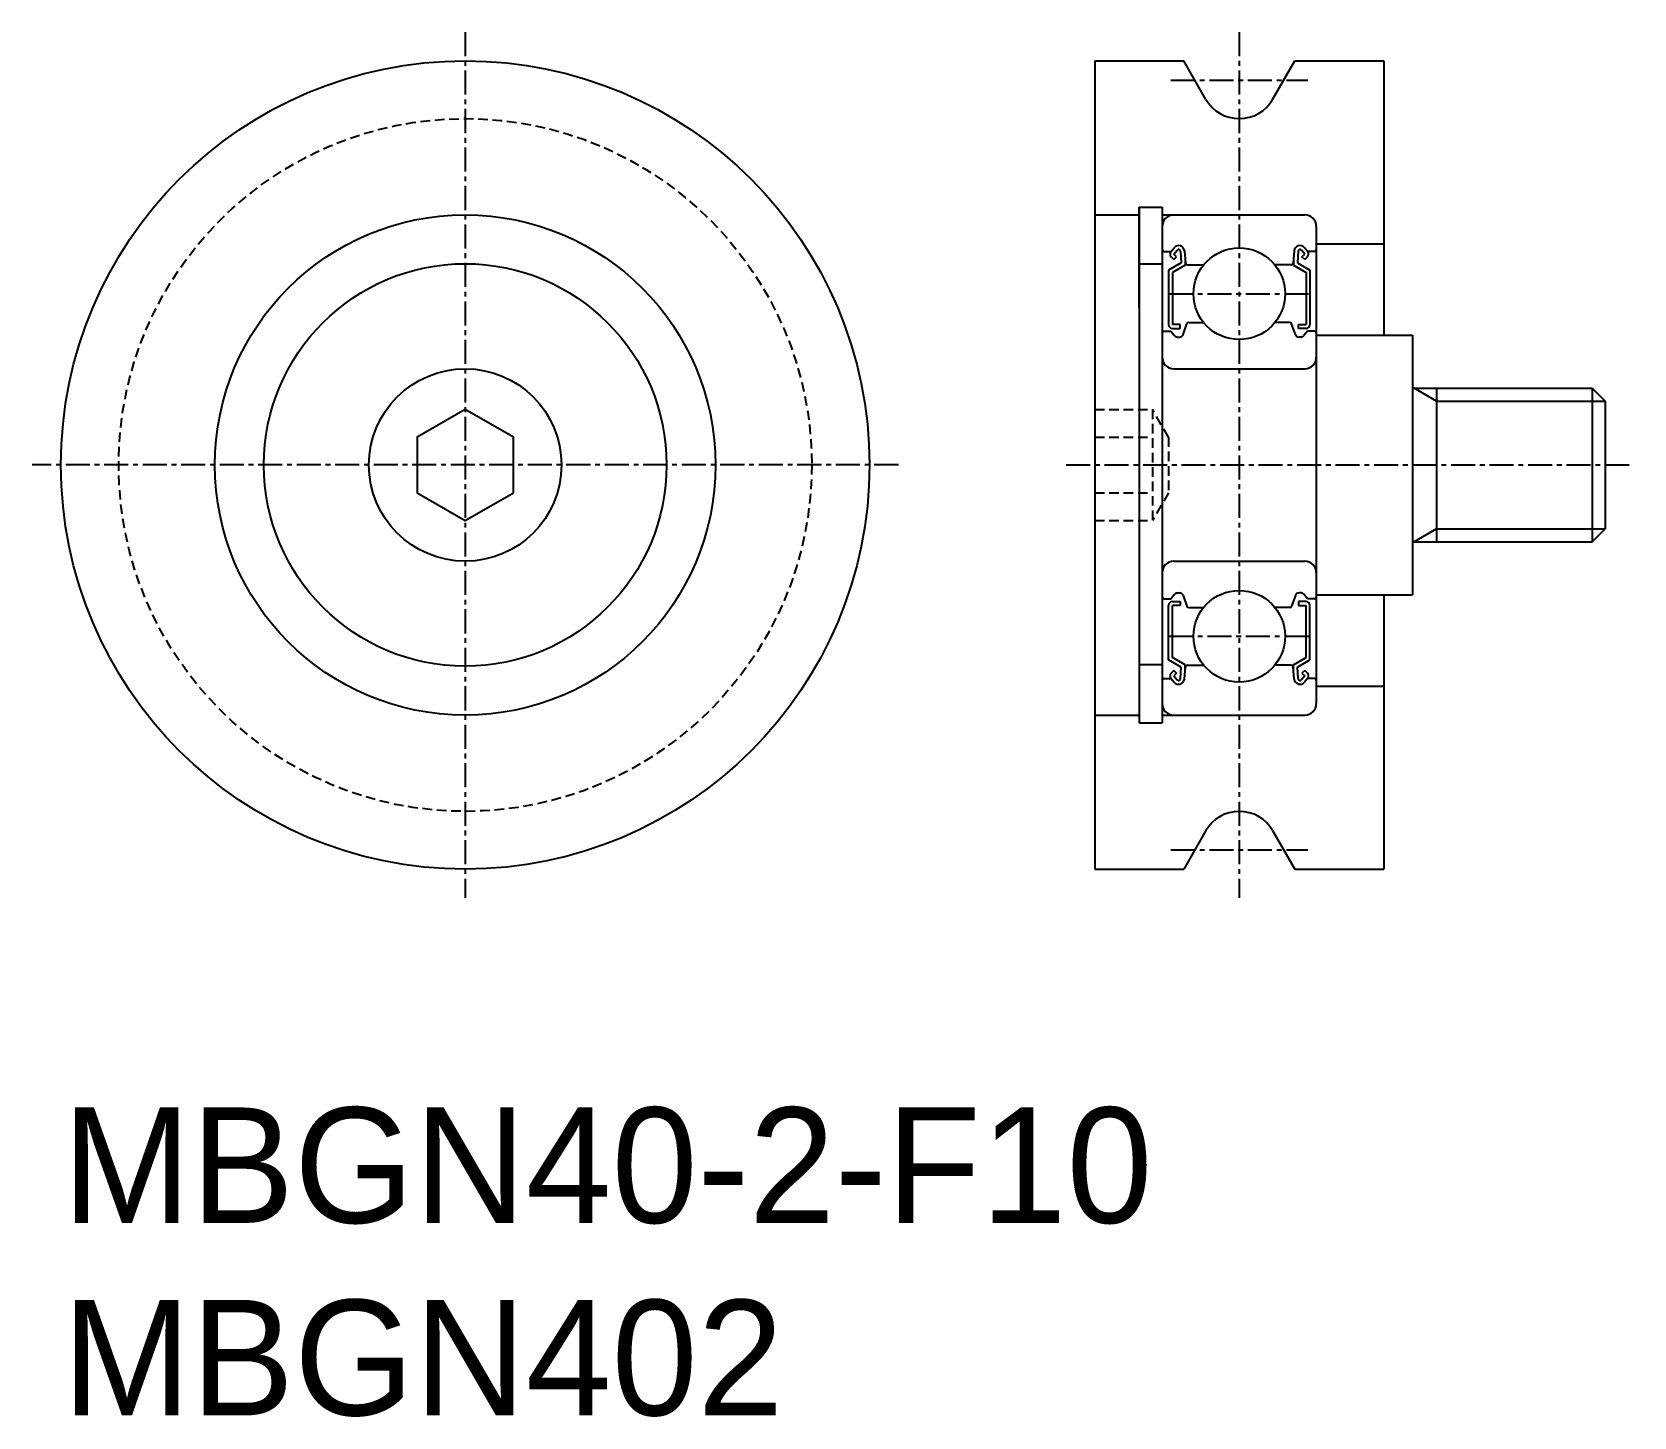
# Model space of a CAD drawing. Extents: x 0.9 to 84.1, y -3.8 to 68.1.
import ezdxf

# ---------------------------------------------------------------- set-up
doc = ezdxf.new("R2010")
doc.units = 0
doc.linetypes.add('CENTER', pattern=[2, 1.25, -0.25, 0.25, -0.25])
doc.linetypes.add('DASHED', pattern=[0.75, 0.5, -0.25])
doc.layers.get('0').update_dxf_attribs({"linetype": 'CONTINUOUS'})
doc.layers.add('CENTER', color=1, linetype='CENTER')

msp = doc.modelspace()

# ---------------------------------------------------------------- linework, layer by layer
at = {"color": 7, "linetype": 'CONTINUOUS'}
for p, q in [((56.131, 66.636), (60.745, 66.636)), ((56.131, 66.636), (56.131, 24.636)), ((61.899, 64.636), (60.745, 66.636)), ((65.363, 64.636), (66.518, 66.636)), ((66.518, 66.636), (71.131, 66.636)), ((71.131, 66.636), (71.131, 52.386)), ((56.131, 58.636), (58.431, 58.636)), ((58.431, 53.819), (58.431, 59.036)), ((58.431, 59.036), (59.631, 59.036)), ((58.431, 59.036), (58.431, 32.236)), ((59.631, 59.036), (59.631, 32.236)), ((59.631, 58.636), (67.031, 58.636)), ((67.631, 58.036), (67.631, 33.236)), ((59.731, 56.736), (60.091, 56.736)), ((60.08, 56.722), (60.251, 56.927)), ((60.233, 56.594), (60.404, 56.797)), ((60.374, 56.453), (60.233, 56.594)), ((60.58, 56.738), (60.612, 56.137)), ((60.78, 56.76), (60.834, 56.128)), ((66.483, 56.76), (66.428, 56.128)), ((66.683, 56.738), (66.65, 56.137)), ((67.029, 56.594), (66.859, 56.797)), ((66.888, 56.453), (67.029, 56.594)), ((67.183, 56.722), (67.012, 56.927)), ((67.531, 56.736), (67.171, 56.736)), ((67.631, 57.136), (71.131, 57.136)), ((58.431, 56.095), (59.631, 56.095)), ((60.612, 56.137), (59.962, 55.761)), ((59.962, 55.761), (59.962, 52.936)), ((60.233, 56.311), (60.092, 56.453)), ((60.812, 56.021), (60.162, 55.646)), ((60.233, 56.311), (60.374, 56.453)), ((60.812, 56.382), (60.812, 56.021)), ((60.934, 56.036), (61.782, 56.036)), ((66.329, 56.036), (65.481, 56.036)), ((66.45, 56.382), (66.45, 56.021)), ((66.45, 56.021), (67.1, 55.646)), ((66.65, 56.137), (67.3, 55.761)), ((67.029, 56.311), (66.888, 56.453)), ((67.029, 56.311), (67.171, 56.453)), ((67.3, 55.761), (67.3, 52.936)), ((60.162, 55.646), (60.162, 52.936)), ((67.1, 55.646), (67.1, 52.936)), ((59.731, 52.586), (60.081, 52.586)), ((60.081, 52.586), (60.273, 52.358)), ((60.562, 52.936), (60.162, 52.936)), ((60.162, 52.736), (60.562, 52.736)), ((60.562, 52.736), (60.562, 52.936)), ((60.71, 52.418), (60.912, 52.97)), ((61.005, 53.036), (61.782, 53.036)), ((66.257, 53.036), (65.481, 53.036)), ((66.553, 52.418), (66.351, 52.97)), ((66.7, 52.936), (67.1, 52.936)), ((66.7, 52.736), (66.7, 52.936)), ((67.1, 52.736), (66.7, 52.736)), ((67.181, 52.586), (66.99, 52.358)), ((67.531, 52.586), (67.181, 52.586)), ((60.426, 52.286), (60.522, 52.286)), ((66.837, 52.286), (66.741, 52.286)), ((67.631, 52.386), (72.631, 52.386)), ((72.631, 52.386), (72.631, 38.886)), ((60.231, 50.636), (67.031, 50.636)), ((72.631, 49.636), (81.955, 49.636)), ((73.881, 49.636), (73.881, 41.636)), ((81.955, 49.636), (82.631, 48.96)), ((81.955, 49.636), (81.955, 41.636)), ((82.631, 48.96), (82.631, 42.313)), ((72.631, 41.636), (81.955, 41.636)), ((81.955, 41.636), (82.631, 42.313)), ((60.231, 40.636), (67.031, 40.636)), ((59.731, 38.686), (60.081, 38.686)), ((59.962, 35.511), (59.962, 38.336)), ((60.081, 38.686), (60.273, 38.915)), ((60.162, 38.536), (60.562, 38.536)), ((60.562, 38.336), (60.162, 38.336)), ((60.162, 35.626), (60.162, 38.336)), ((60.426, 38.986), (60.522, 38.986)), ((60.562, 38.536), (60.562, 38.336)), ((60.71, 38.855), (60.912, 38.302)), ((66.553, 38.855), (66.351, 38.302)), ((67.1, 38.536), (66.7, 38.536)), ((66.7, 38.536), (66.7, 38.336)), ((66.7, 38.336), (67.1, 38.336)), ((66.837, 38.986), (66.741, 38.986)), ((67.181, 38.686), (66.99, 38.915)), ((67.1, 35.626), (67.1, 38.336)), ((67.531, 38.686), (67.181, 38.686)), ((67.3, 35.511), (67.3, 38.336)), ((67.631, 38.886), (72.631, 38.886)), ((71.131, 38.886), (71.131, 24.636)), ((61.005, 38.236), (61.782, 38.236)), ((66.257, 38.236), (65.481, 38.236)), ((58.431, 35.263), (59.631, 35.263)), ((60.612, 35.135), (59.962, 35.511)), ((60.233, 34.961), (60.092, 34.82)), ((60.812, 35.251), (60.162, 35.626)), ((60.233, 34.961), (60.374, 34.819)), ((60.58, 34.535), (60.612, 35.135)), ((60.78, 34.512), (60.834, 35.145)), ((60.812, 34.89), (60.812, 35.251)), ((60.934, 35.236), (61.782, 35.236)), ((66.329, 35.236), (65.481, 35.236)), ((66.483, 34.512), (66.428, 35.145)), ((66.45, 35.251), (67.1, 35.626)), ((66.45, 34.89), (66.45, 35.251)), ((66.65, 35.135), (67.3, 35.511)), ((66.683, 34.535), (66.65, 35.135)), ((67.029, 34.961), (66.888, 34.819)), ((67.029, 34.961), (67.171, 34.82)), ((59.731, 34.536), (60.091, 34.536)), ((60.08, 34.55), (60.251, 34.346)), ((60.374, 34.819), (60.233, 34.678)), ((60.233, 34.678), (60.404, 34.476)), ((67.029, 34.678), (66.859, 34.476)), ((66.888, 34.819), (67.029, 34.678)), ((67.183, 34.55), (67.012, 34.346)), ((67.531, 34.536), (67.171, 34.536)), ((67.631, 34.136), (71.131, 34.136)), ((56.131, 32.636), (58.431, 32.636)), ((59.631, 32.636), (67.031, 32.636)), ((61.931, 32.636), (61.931, 32.636)), ((63.631, 32.636), (63.632, 32.636)), ((58.431, 32.236), (59.631, 32.236)), ((61.899, 26.636), (60.745, 24.636)), ((65.363, 26.636), (66.518, 24.636)), ((56.131, 24.636), (60.745, 24.636)), ((66.518, 24.636), (71.131, 24.636))]:
    msp.add_line(p, q, dxfattribs=at)
at = {"color": 3, "linetype": 'CONTINUOUS'}
for p, q in [((73.881, 48.96), (72.71, 49.636)), ((73.881, 48.96), (82.631, 48.96)), ((73.881, 42.313), (72.71, 41.636)), ((73.881, 42.313), (82.631, 42.313))]:
    msp.add_line(p, q, dxfattribs=at)
at = {"color": 3, "linetype": 'DASHED'}
for p, q in [((56.122, 48.523), (59.122, 48.523)), ((59.122, 48.523), (59.122, 42.749)), ((59.955, 47.08), (59.122, 48.523)), ((56.122, 47.08), (59.122, 47.08)), ((59.955, 47.08), (59.955, 44.193)), ((56.122, 44.193), (59.122, 44.193)), ((59.955, 44.193), (59.122, 42.749)), ((56.122, 42.749), (59.122, 42.749))]:
    msp.add_line(p, q, dxfattribs=at)
at = {"color": 7, "linetype": 'CONTINUOUS'}
msp.add_lwpolyline([(25.924, 47.08), (23.424, 48.523), (20.924, 47.08), (20.924, 44.193), (23.424, 42.749), (25.924, 44.193)], close=True, dxfattribs=at)
for centre, radius in [((23.424, 45.636), 21), ((23.424, 45.636), 13), ((63.631, 54.536), 2.381), ((23.424, 45.636), 10.459), ((23.424, 45.636), 5), ((63.631, 36.736), 2.381)]:
    msp.add_circle(centre, radius, dxfattribs=at)
at = {"color": 3, "linetype": 'DASHED'}
msp.add_circle((23.424, 45.636), 18, dxfattribs=at)
at = {"color": 7, "linetype": 'CONTINUOUS'}
for centre, radius, start, end in [((63.631, 65.636), 2, 210, 330), ((60.231, 58.036), 0.6, 90, 180), ((67.031, 58.036), 0.6, 0, 90), ((59.731, 56.836), 0.1, 180, 270), ((60.233, 56.594), 0.2, 140.13695, 225.00202), ((60.481, 56.735), 0.3, 4.93539, 140.13695), ((60.48, 56.732), 0.1, 3.10166, 139.95027), ((66.782, 56.735), 0.3, 39.86305, 175.06461), ((66.783, 56.732), 0.1, 40.04973, 176.89834), ((67.03, 56.594), 0.2, 314.99798, 39.86305), ((67.531, 56.836), 0.1, 270, 0), ((60.934, 56.136), 0.1, 184.93539, 270), ((66.329, 56.136), 0.1, 270, 355.06461), ((59.731, 52.486), 0.1, 90, 180.81025), ((60.162, 52.936), 0.2, 180, 270), ((61.005, 52.936), 0.1, 90, 159.99156), ((66.257, 52.936), 0.1, 20.00844, 90), ((67.1, 52.936), 0.2, 270, 0), ((67.531, 52.486), 0.1, 359.18975, 90), ((60.426, 52.486), 0.2, 219.97618, 270), ((60.522, 52.486), 0.2, 270, 339.99156), ((66.741, 52.486), 0.2, 200.00844, 270), ((66.837, 52.486), 0.2, 270, 320.02382), ((60.231, 51.236), 0.6, 180, 270), ((67.031, 51.236), 0.6, 270, 0), ((60.231, 40.036), 0.6, 90, 180), ((67.031, 40.036), 0.6, 0, 90), ((59.731, 38.786), 0.1, 179.18975, 270), ((60.162, 38.336), 0.2, 90, 180), ((60.426, 38.786), 0.2, 90, 140.02382), ((60.522, 38.786), 0.2, 20.00844, 90), ((61.005, 38.336), 0.1, 200.00844, 270), ((66.257, 38.336), 0.1, 270, 339.99156), ((66.741, 38.786), 0.2, 90, 159.99156), ((66.837, 38.786), 0.2, 39.97618, 90), ((67.1, 38.336), 0.2, 0, 90), ((67.531, 38.786), 0.1, 270, 0.81025), ((60.934, 35.136), 0.1, 90, 175.06461), ((66.329, 35.136), 0.1, 4.93539, 90), ((59.731, 34.436), 0.1, 90, 180), ((60.233, 34.678), 0.2, 134.99798, 219.86305), ((60.481, 34.538), 0.3, 219.86305, 355.06461), ((60.48, 34.54), 0.1, 220.04973, 356.89834), ((66.782, 34.538), 0.3, 184.93539, 320.13695), ((66.783, 34.54), 0.1, 183.10166, 319.95027), ((67.03, 34.678), 0.2, 320.13695, 45.00202), ((67.531, 34.436), 0.1, 0, 90), ((60.231, 33.236), 0.6, 180, 270), ((67.031, 33.236), 0.6, 270, 0), ((63.631, 25.636), 2, 30, 150)]:
    msp.add_arc(centre, radius, start, end, dxfattribs=at)
at = {"layer": 'CENTER', "color": 1, "linetype": 'CENTER'}
for p, q in [((23.424, 68.136), (23.424, 23.136)), ((63.631, 68.136), (63.631, 23.136)), ((60.076, 65.636), (67.187, 65.636)), ((59.975, 54.536), (67.287, 54.536)), ((45.924, 45.636), (0.924, 45.636)), ((54.631, 45.636), (84.131, 45.636)), ((59.975, 36.736), (67.287, 36.736)), ((60.076, 25.636), (67.187, 25.636))]:
    msp.add_line(p, q, dxfattribs=at)

# ---------------------------------------------------------------- texts
at = {"color": 7, "linetype": 'CONTINUOUS'}
for s, p in [('MBGN40-2-F10', (2.5, 6.25)), ('MBGN402', (2.5, -3.75))]:
    msp.add_text(s, height=6, dxfattribs=at).set_placement(p)

doc.saveas('drawing.dxf')
